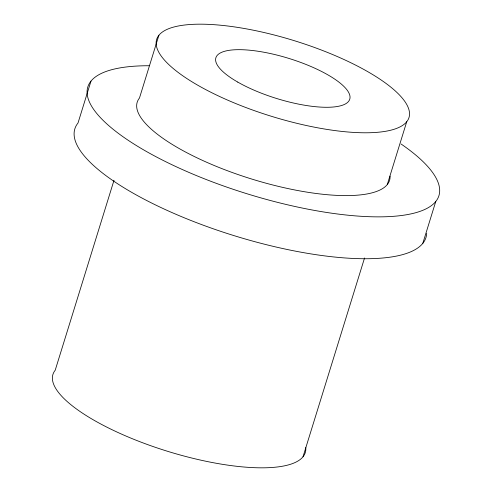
<?xml version="1.0" encoding="UTF-8"?>
<svg xmlns="http://www.w3.org/2000/svg" width="492" height="492" viewBox="0 0 492 492"><rect width="100%" height="100%" fill="white"/><g stroke="black" fill="none" stroke-linecap="round" stroke-linejoin="round"><path stroke-width="0.74" d="M90.977 81.125L78.013 123A183.774 54.956 17.2 0 0 230.281 234.463A183.774 54.956 17.2 0 0 426.687 233.466M114.009 180.275L55.196 370.267A132.09 39.501 17.2 0 0 167.797 451.367A132.09 39.501 17.2 0 0 305.76 447.591M158.91 35.227L139.464 98.049A132.09 39.501 17.2 0 0 250.889 178.78A132.09 39.501 17.2 0 0 390.082 176.148M303.017 456.773L364.554 257.974M387.284 184.549L406.73 121.733A132.09 39.501 17.2 0 0 243.847 28.413A132.09 39.501 17.2 0 0 197.882 85.294A132.09 39.501 17.2 0 0 406.73 121.733M422.806 243.355L435.771 201.474M401.072 144.008A183.774 54.956 17.2 0 1 374.886 216.837A183.774 54.956 17.2 0 1 127.963 140.14A183.774 54.956 17.2 0 1 149.082 65.743M237.765 82.096A70.061 20.953 17.2 0 0 348.545 101.42A70.061 20.953 17.2 0 0 262.144 51.918A70.061 20.953 17.2 0 0 237.765 82.096"/></g></svg>
